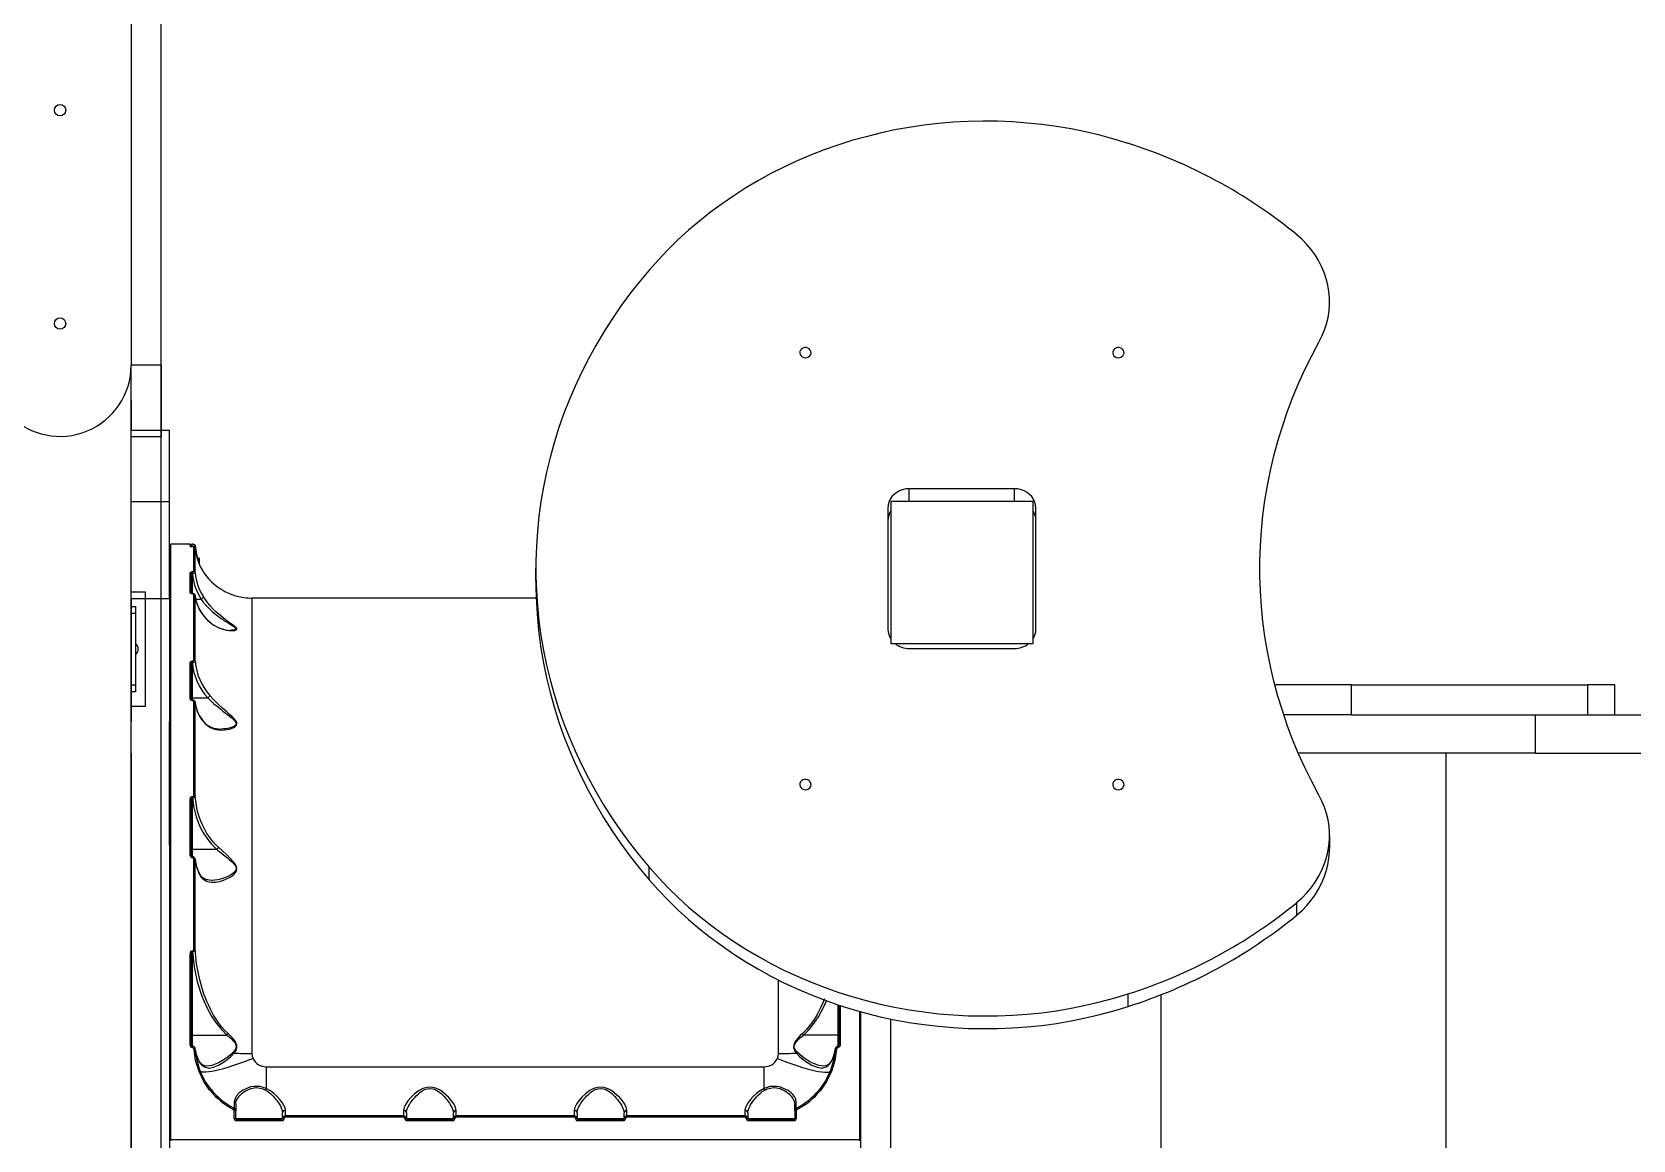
# Model space of a CAD drawing. Header units: millimetres. Extents: x -5107 to 5368, y -4871 to 3692.
# Drawn here: x 48 to 1174, y -32 to 747 of the extents above; entities that cross this region are included whole.
import ezdxf

# ---------------------------------------------------------------- set-up
doc = ezdxf.new("R2010")
doc.units = ezdxf.units.MM
doc.layers.add('DIKOM_ОБЪЕКТ', color=7, linetype='Continuous')

msp = doc.modelspace()

# ---------------------------------------------------------------- linework, layer by layer
at = {"layer": 'DIKOM_ОБЪЕКТ'}
for p, q in [((117.8, 871), (117.8, 512.4)), ((138.8, 512.4), (138.8, 871)), ((138.8, 512.4), (117.8, 512.4)), ((117.8, -808.3), (117.8, 512.4)), ((138.8, -808.3), (138.8, 512.4)), ((138.8, 512.4), (138.8, 462.4)), ((117.8, 487.7), (117.8, 502.7)), ((117.6, 487.7), (117.6, 466.7)), ((117.6, 487.7), (117.8, 487.7)), ((117.8, 487.7), (117.8, 466.7)), ((117.6, 466.7), (117.8, 466.7)), ((117.8, 466.7), (144.8, 466.7)), ((117.8, 456.7), (117.8, 466.7)), ((117.8, 462.4), (138.8, 462.4)), ((144.8, 416.7), (144.8, 466.7)), ((117.8, 376.7), (117.8, 456.7)), ((117.8, 416.7), (144.8, 416.7)), ((144.8, 348.5), (144.8, 416.7)), ((651.8, 416.7), (651.8, 316.7)), ((751.8, 416.7), (651.8, 416.7)), ((738.8, 425.6), (664.8, 425.6)), ((664.8, 416.7), (664.8, 425.6)), ((738.8, 416.7), (738.8, 425.6)), ((751.8, 316.7), (751.8, 416.7)), ((117.8, 314.7), (117.8, 414.7)), ((649.8, 412), (649.8, 326.9)), ((753.8, 326.9), (753.8, 412)), ((159.3, 386.7), (145.8, 386.7)), ((145.8, -32.3), (145.8, 386.7)), ((159.3, 385.1), (159.3, 386.7)), ((160.3, 384.8), (160.3, 385.5)), ((160.8, 386.5), (160.8, 386.5)), ((160.8, 385.2), (160.8, 386.5)), ((160.8, 385.2), (160.8, 386.5)), ((160.8, 385.2), (160.8, 385.2)), ((160.8, 385.2), (160.8, 385)), ((160.9, 384.9), (160.8, 385.2)), ((160.9, 385), (160.8, 385)), ((160.8, 384.9), (160.8, 385)), ((160.9, 384.9), (160.8, 384.9)), ((160.9, 384.9), (160.9, 385)), ((161, 384.9), (160.9, 384.9)), ((161.8, 367.4), (161.8, 384.8)), ((162.8, 385.6), (162.8, 385.5)), ((162.8, 366.5), (162.8, 383.9)), ((117.8, 348.5), (117.8, 376.7)), ((164.5, 376.7), (165.8, 376.7)), ((165.8, 372.4), (165.8, 376.7)), ((159.3, 352.4), (159.3, 366.6)), ((160.3, 351.9), (160.3, 365.7)), ((160.8, 367.1), (160.8, 367.1)), ((160.8, 365.8), (160.8, 367.1)), ((160.8, 367.1), (160.8, 365.8)), ((160.8, 365.8), (160.8, 365.8)), ((160.8, 365.8), (160.8, 351.9)), ((402.3, 360.6), (402.3, 369.4)), ((127.8, 352.8), (117.8, 352.8)), ((127.8, 272.8), (127.8, 352.8)), ((160.9, 351.9), (160.8, 351.9)), ((160.8, 351.8), (160.8, 351.9)), ((160.9, 351.8), (160.8, 351.8)), ((160.9, 351.9), (160.9, 351.8)), ((161.8, 305), (161.8, 351.4)), ((163.5, 346.8), (162.8, 350.9)), ((162.8, 350.8), (162.8, 350.6)), ((162.8, 304.3), (162.8, 350.6)), ((117.8, 348.5), (144.8, 348.5)), ((117.8, 348.5), (117.8, 261.9)), ((117.8, 342.8), (120.8, 342.8)), ((120.8, 337.8), (117.8, 337.8)), ((120.8, 342.8), (120.8, 337.8)), ((120.8, 337.8), (120.8, 287.8)), ((144.8, 348.5), (144.8, 261.9)), ((163.3, 347.9), (166.9, 347.9)), ((166.9, 347.9), (166.9, 347.9)), ((403, 348.7), (202.7, 348.7)), ((202.7, 348.7), (202.7, 28.6)), ((173, 331.9), (173.2, 331.7)), ((651.8, 316.7), (751.8, 316.7)), ((117.8, 314.7), (117.8, 287.7)), ((117.8, 314.7), (117.8, 314.7)), ((160.8, 304.4), (160.9, 304.4)), ((160.8, 304.4), (160.8, 303.3)), ((160.9, 304.4), (160.9, 303.3)), ((664.8, 313.3), (738.8, 313.3)), ((159.3, 277.8), (159.3, 303.5)), ((160.3, 277.1), (160.3, 302.7)), ((160.8, 303.3), (160.8, 278.5)), ((160.9, 303.3), (160.8, 303.3)), ((117.8, 287.8), (120.8, 287.8)), ((120.8, 282.8), (117.8, 282.8)), ((120.8, 287.8), (120.8, 282.8)), ((975.7, 287.7), (921.8, 287.7)), ((975.7, 266.7), (975.7, 287.7)), ((975.7, 287.7), (1141.8, 287.7)), ((1141.8, 266.7), (1141.8, 287.7)), ((1160.7, 287.7), (1141.8, 287.7)), ((1160.7, 266.7), (1160.7, 287.7)), ((117.8, 272.8), (127.8, 272.8)), ((160.8, 278.5), (171.7, 278.5)), ((160.8, 278.5), (160.8, 277)), ((160.8, 277), (160.8, 277)), ((160.8, 277), (160.8, 276.7)), ((160.8, 276.7), (160.8, 277)), ((160.8, 276.7), (160.8, 276.7)), ((161.8, 210.1), (161.8, 276.1)), ((162.7, 275.7), (162.8, 275.4)), ((162.8, 209.5), (162.8, 275.4)), ((171.7, 278.5), (171.7, 278.5)), ((117.8, 239.7), (117.8, 266.7)), ((117.8, 175.3), (117.8, 261.9)), ((144.8, 175.3), (144.8, 261.9)), ((975.7, 266.7), (928, 266.7)), ((975.7, 266.7), (1141.8, 266.7)), ((1105.1, 239.7), (1105.1, 266.7)), ((1141.8, 266.7), (2745.2, 266.7)), ((117.8, 239.7), (117.8, -306.3)), ((1105.1, 239.7), (938.3, 239.7)), ((1042.1, 239.7), (1042.1, -306.3)), ((1105.1, 239.7), (2745.2, 239.7)), ((159.3, 167.7), (159.3, 207.6)), ((160.3, 167.3), (160.3, 207)), ((160.8, 209.1), (160.9, 209.1)), ((160.8, 209.1), (160.8, 208.2)), ((160.8, 208.2), (160.8, 172.1)), ((160.9, 208.2), (160.8, 208.2)), ((160.9, 209.1), (160.9, 208.2)), ((960.2, 181.7), (960.2, 172.9)), ((117.8, 175.3), (117.8, -241.9)), ((144.8, 175.3), (144.8, -241.9)), ((160.8, 172.1), (177.9, 172.1)), ((160.8, 172.1), (160.8, 166.8)), ((177.9, 172.1), (177.9, 172.1)), ((160.8, 166.8), (160.8, 166.8)), ((160.8, 166.3), (160.8, 166.8)), ((160.8, 166.3), (160.8, 166.8)), ((160.8, 166.3), (160.8, 166.3)), ((161.8, 102.2), (161.8, 165.3)), ((162.8, 165.3), (162.8, 164.9)), ((162.8, 101.9), (162.8, 164.9)), ((481.9, 150.7), (481.9, 159.6)), ((937.3, 125.9), (937.3, 134.8)), ((159.3, 34.7), (159.3, 98.3)), ((160.3, 34.5), (160.3, 98)), ((160.8, 100.7), (160.9, 100.7)), ((160.8, 100.7), (160.8, 100.1)), ((160.8, 100.1), (160.8, 41.5)), ((160.9, 100.1), (160.8, 100.1)), ((160.9, 100.7), (160.9, 100.1)), ((572.8, 28.6), (572.8, 80.2)), ((818.6, 61.6), (818.6, 70.4)), ((841.6, 69.7), (841.6, -306.3)), ((614.8, 41.5), (614.8, 62.7)), ((615.3, 62.6), (615.3, 34.5)), ((616.3, 62.3), (616.3, 34.7)), ((629.8, 58.2), (629.8, -32.3)), ((630.8, -368), (630.8, 57.9)), ((651.8, -368), (651.8, 52.8)), ((160.8, 41.5), (185, 41.5)), ((160.8, 41.5), (160.8, 33.6)), ((614.8, 41.5), (590.5, 41.5)), ((614.8, 33.6), (614.8, 41.5)), ((160.9, 33.6), (160.8, 33.6)), ((160.8, 32.7), (160.8, 33.6)), ((160.8, 32.7), (160.9, 32.7)), ((160.9, 33.6), (160.9, 32.7)), ((163.3, 29.3), (162.9, 31.8)), ((162.9, 31.3), (162.9, 31.8)), ((164.7, 24.8), (163.5, 28.4)), ((164.8, 24.5), (164.7, 24.8)), ((610.9, 24.8), (610.8, 24.5)), ((612, 28.4), (610.9, 24.8)), ((612.6, 31.8), (612.2, 29.3)), ((612.7, 31.8), (612.6, 31.3)), ((614.8, 33.6), (614.7, 33.6)), ((614.7, 32.7), (614.7, 33.6)), ((614.7, 32.7), (614.8, 32.7)), ((614.8, 33.6), (614.8, 32.7)), ((212.8, 19.2), (562.8, 19.2)), ((212.8, 19.2), (212.8, 3.8)), ((562.8, 3.8), (562.8, 19.2)), ((190.2, -9.8), (190.2, -9.9)), ((191.3, -7.2), (191.3, -11.7)), ((584.3, -11.7), (584.3, -7.2)), ((585.4, -9.9), (585.4, -9.8)), ((190.3, -17.3), (190.3, -11.6)), ((191.3, -17.3), (191.3, -11.7)), ((191.3, -17.3), (224.3, -17.3)), ((191.8, -18.8), (191.8, -17.8)), ((223.8, -17.8), (191.8, -17.8)), ((223.8, -18.8), (191.8, -18.8)), ((223.8, -18.8), (223.8, -17.8)), ((224.3, -17.3), (224.3, -13.2)), ((226.3, -15.3), (226.3, -11.4)), ((226.3, -16.3), (226.3, -15.3)), ((309.3, -15.3), (226.3, -15.3)), ((309.3, -16.3), (226.3, -16.3)), ((309.3, -11.4), (309.3, -15.3)), ((309.3, -15.3), (309.3, -16.3)), ((311.3, -13.2), (311.3, -17.3)), ((311.3, -17.3), (344.3, -17.3)), ((311.8, -18.8), (311.8, -17.8)), ((343.8, -17.8), (311.8, -17.8)), ((343.8, -18.8), (311.8, -18.8)), ((343.8, -18.8), (343.8, -17.8)), ((344.3, -17.3), (344.3, -13.2)), ((346.3, -15.3), (346.3, -11.4)), ((346.3, -16.3), (346.3, -15.3)), ((429.3, -15.3), (346.3, -15.3)), ((429.3, -16.3), (346.3, -16.3)), ((429.3, -11.4), (429.3, -15.3)), ((429.3, -15.3), (429.3, -16.3)), ((431.3, -13.2), (431.3, -17.3)), ((431.3, -17.3), (464.3, -17.3)), ((431.8, -18.8), (431.8, -17.8)), ((463.8, -17.8), (431.8, -17.8)), ((463.8, -18.8), (431.8, -18.8)), ((463.8, -18.8), (463.8, -17.8)), ((464.3, -17.3), (464.3, -13.2)), ((466.3, -15.3), (466.3, -11.4)), ((466.3, -16.3), (466.3, -15.3)), ((549.3, -15.3), (466.3, -15.3)), ((549.3, -16.3), (466.3, -16.3)), ((549.3, -11.4), (549.3, -15.3)), ((549.3, -15.3), (549.3, -16.3)), ((551.3, -13.2), (551.3, -17.3)), ((551.3, -17.3), (584.3, -17.3)), ((551.8, -18.8), (551.8, -17.8)), ((583.8, -17.8), (551.8, -17.8)), ((583.8, -18.8), (551.8, -18.8)), ((583.8, -18.8), (583.8, -17.8)), ((584.3, -11.7), (584.3, -17.3)), ((585.3, -11.6), (585.3, -17.3)), ((629.8, -32.3), (145.8, -32.3)), ((145.8, -32.8), (145.8, -32.3)), ((629.8, -32.8), (629.8, -32.3))]:
    msp.add_line(p, q, dxfattribs=at)
at = {"layer": 'DIKOM_ОБЪЕКТ', "flags": 128}
for points in [[(818.6, 668.4), (808.7, 671.4), (798.7, 674.1), (788.6, 676.5), (778.5, 678.5), (768.3, 680.2), (758, 681.7), (747.6, 682.7), (737.3, 683.5), (726.9, 683.9), (716.5, 684), (706.1, 683.8), (695.7, 683.2), (685.3, 682.3), (675, 681.1), (664.7, 679.6), (654.5, 677.8), (644.4, 675.6), (634.4, 673.1), (624.4, 670.3), (614.6, 667.2), (604.9, 663.8), (595.3, 660), (585.9, 656), (576.7, 651.7), (567.6, 647.1), (558.7, 642.2), (550, 637.1), (541.5, 631.6), (533.2, 625.9), (525.1, 620), (517.3, 613.8), (509.7, 607.3), (502.3, 600.7), (495.2, 593.8), (488.4, 586.6), (481.9, 579.3)], [(952.8, 528.7), (954.9, 532.9), (956.7, 537.2), (958.1, 541.6), (959.2, 546), (959.9, 550.6), (960.2, 555.1), (960.2, 559.7), (959.8, 564.2), (959, 568.8), (957.9, 573.2), (956.5, 577.6), (954.7, 581.9), (952.6, 586), (950.1, 590), (947.3, 593.8), (944.3, 597.4), (940.9, 600.9), (937.3, 604.1)], [(481.9, 579.3), (474.9, 570.9), (468.2, 562.3), (461.8, 553.6), (455.7, 544.6), (449.9, 535.5), (444.4, 526.3), (439.2, 516.8), (434.4, 507.3), (429.9, 497.6), (425.7, 487.8), (421.8, 477.9), (418.3, 467.9), (415.1, 457.8), (412.3, 447.6), (409.8, 437.3), (407.7, 427), (405.9, 416.6), (404.5, 406.2), (403.4, 395.7), (402.7, 385.2), (402.3, 374.7), (402.3, 364.2), (402.7, 353.7), (403.4, 343.2), (404.5, 332.7), (405.9, 322.3), (407.7, 311.9), (409.8, 301.6), (412.3, 291.3), (415.1, 281.1), (418.3, 271), (421.8, 261), (425.7, 251.1), (429.9, 241.3), (434.4, 231.6), (439.2, 222), (444.4, 212.6), (449.9, 203.4), (455.7, 194.3), (461.8, 185.3), (468.2, 176.6), (474.9, 168), (481.9, 159.6)], [(591.8, 517.6), (593, 517.8), (594, 518.3), (594.9, 519), (595.5, 519.9), (595.8, 521), (595.7, 522.1), (595.2, 523.1), (594.5, 523.9), (593.5, 524.5), (592.4, 524.8), (591.2, 524.8), (590, 524.5), (589.1, 523.9), (588.3, 523.1), (587.9, 522.1), (587.8, 521), (588.1, 519.9), (588.7, 519), (589.5, 518.3), (590.6, 517.8), (591.8, 517.6)], [(811.8, 517.6), (813, 517.8), (814, 518.3), (814.9, 519), (815.5, 519.9), (815.8, 521), (815.7, 522.1), (815.2, 523.1), (814.5, 523.9), (813.5, 524.5), (812.4, 524.8), (811.2, 524.8), (810, 524.5), (809.1, 523.9), (808.3, 523.1), (807.9, 522.1), (807.8, 521), (808.1, 519.9), (808.7, 519), (809.5, 518.3), (810.6, 517.8), (811.8, 517.6)], [(952.8, 210.1), (947.7, 219.7), (942.9, 229.5), (938.5, 239.3), (934.3, 249.3), (930.5, 259.4), (927.1, 269.6), (923.9, 279.8), (921.1, 290.2), (918.7, 300.6), (916.6, 311.1), (914.8, 321.6), (913.4, 332.2), (912.4, 342.8), (911.7, 353.5), (911.3, 364.1), (911.3, 374.8), (911.7, 385.4), (912.4, 396.1), (913.4, 406.7), (914.8, 417.2), (916.6, 427.8), (918.7, 438.3), (921.1, 448.7), (923.9, 459), (927.1, 469.3), (930.5, 479.5), (934.3, 489.6), (938.5, 499.5), (942.9, 509.4), (947.7, 519.1), (952.8, 528.7)], [(664.8, 425.6), (662.4, 425.4), (660.1, 424.9), (658, 424.1), (656, 423), (654.2, 421.6), (652.6, 420), (651.4, 418.2), (650.5, 416.2), (650, 414.1), (649.8, 412)], [(753.8, 412), (753.6, 414.1), (753.1, 416.2), (752.1, 418.2), (750.9, 420), (749.4, 421.6), (747.6, 423), (745.6, 424.1), (743.4, 424.9), (741.1, 425.4), (738.8, 425.6)], [(160.3, 385.6), (160.3, 385.5), (160.4, 385.3), (160.5, 385.3), (160.6, 385.2), (160.7, 385.2), (160.8, 385.2)], [(160.8, 386.5), (160.6, 386.5), (160.5, 386.4), (160.5, 386.3)], [(162.8, 385.5), (162.8, 385.6), (162.8, 385.7), (162.7, 385.9), (162.5, 386.1), (162.3, 386.2), (161.7, 386.4), (161.3, 386.5), (160.8, 386.5)], [(165.5, 373.1), (165.6, 373.2), (165.6, 373.3), (165.6, 373.5)], [(159.3, 366.6), (159.4, 366.8), (159.7, 367), (160.2, 367.1), (160.8, 367.1)], [(160.3, 365.7), (160.3, 365.7), (160.3, 365.8), (160.4, 365.8), (160.5, 365.8), (160.6, 365.8), (160.8, 365.8)], [(161.8, 367.4), (161.8, 367.3), (161.6, 367.2), (161.2, 367.1), (160.8, 367.1)], [(162.8, 366.5), (162.7, 366.3), (162.3, 366.1), (161.6, 365.9), (160.8, 365.8)], [(402.3, 360.6), (402.3, 355.3), (402.7, 344.8), (403.4, 334.3), (404.5, 323.8), (405.9, 313.4), (407.7, 303), (409.8, 292.7), (412.3, 282.4), (415.1, 272.2), (418.3, 262.1), (421.8, 252.1), (425.7, 242.2), (429.9, 232.4), (434.4, 222.7), (439.2, 213.1), (444.4, 203.7), (449.9, 194.5), (455.7, 185.4), (461.8, 176.4), (468.2, 167.7), (474.9, 159.1), (481.9, 150.7)], [(160.8, 351.8), (160.5, 351.8), (160.2, 351.9), (159.9, 351.9), (159.7, 352), (159.4, 352.2), (159.3, 352.4)], [(160.8, 351.9), (160.6, 351.9), (160.5, 351.9), (160.3, 351.9), (160.2, 352), (160.2, 352), (160.2, 352)], [(160.9, 351.8), (161.1, 351.8), (161.2, 351.8), (161.4, 351.7), (161.6, 351.7), (161.8, 351.6), (161.8, 351.4)], [(173.2, 331.7), (176, 329.6), (178.9, 328), (180.9, 327.2), (182.9, 326.6), (184.9, 326.1), (186.5, 325.9), (187.9, 325.8), (189.4, 325.9), (190.6, 326), (191.2, 326.2), (191.6, 326.3), (192.1, 326.9), (192.1, 327.3), (191.8, 327.7), (191.5, 328.1), (190.9, 328.6), (189.4, 329.7), (187.4, 331.1), (185.4, 332.5), (182.4, 334.8), (179.4, 337.3), (177.4, 339.1), (175.4, 341), (173.6, 343), (170.9, 346.4), (168.6, 349.6)], [(166.9, 347.9), (168.5, 345.9), (170.2, 343.8), (172.1, 341.8), (173.5, 340.5), (175, 339.1), (176.5, 337.8), (178.1, 336.6), (179.5, 335.5), (180.3, 334.9), (180.7, 334.6), (180.9, 334.4), (181, 334.4), (181.1, 334.3), (181.1, 334.3), (181.1, 334.3), (181.2, 334.3), (181.2, 334.3), (181.2, 334.3), (181.2, 334.3), (181.2, 334.3), (181.2, 334.3), (181.2, 334.3), (181.2, 334.3), (181.2, 334.3), (181.2, 334.3), (181.9, 333.8), (183.3, 332.8), (184.3, 332.2), (185.9, 331.2), (187.4, 330.3), (188.9, 329.4), (190.2, 328.6), (190.8, 328.1), (191.2, 327.7), (191.5, 327.3), (191.6, 327), (191.4, 326.7), (191.2, 326.6), (191, 326.5), (190.5, 326.3), (189.8, 326.2), (188.7, 326.1), (187.9, 326.1)], [(159.3, 303.5), (159.4, 303.8), (159.7, 304.1), (159.9, 304.2), (160.2, 304.3), (160.5, 304.4), (160.8, 304.4)], [(161.8, 305), (161.8, 304.8), (161.6, 304.6), (161.4, 304.5), (161.2, 304.5), (161.1, 304.4), (160.9, 304.4)], [(162.8, 304.3), (162.7, 303.9), (162.3, 303.6), (161.6, 303.4), (160.9, 303.3)], [(160.8, 276.7), (160.2, 276.8), (159.7, 277), (159.4, 277.4), (159.3, 277.8)], [(160.8, 278.5), (160.7, 278.5), (160.6, 278.5), (160.5, 278.5), (160.4, 278.4), (160.4, 278.4), (160.3, 278.4), (160.3, 278.3), (160.3, 278.3)], [(160.8, 277), (160.6, 277), (160.5, 277), (160.4, 277.1), (160.3, 277.1), (160.3, 277.1), (160.3, 277.1)], [(160.8, 276.7), (161.2, 276.7), (161.6, 276.5), (161.8, 276.3), (161.8, 276.1)], [(161.8, 276.1), (162, 276), (162.2, 276), (162.4, 275.9), (162.5, 275.9), (162.6, 275.8), (162.7, 275.6), (162.8, 275.5), (162.8, 275.4)], [(168.6, 261.7), (170.1, 260.2), (171.7, 258.8), (173.6, 257.7), (176.4, 256.6), (179.3, 256), (181.3, 255.9), (183.4, 256), (185.3, 256.2), (186.9, 256.6), (188.3, 257), (189.8, 257.6), (190.9, 258.3), (191.4, 258.8), (191.8, 259.3), (192.1, 260.6), (192, 261.3), (191.7, 262), (191.2, 262.6), (190.6, 263.4), (189, 265.1), (187, 266.9), (185, 268.7), (181.9, 271.4), (178.9, 274.2), (176, 277.2), (173.2, 280.2)], [(171.7, 278.5), (173.1, 277.1), (174.6, 275.7), (176, 274.4), (177.6, 273.1), (179.1, 271.9), (180.8, 270.5), (182.3, 269.3), (183.9, 268.1), (185.5, 266.9), (187, 265.7), (188.5, 264.5), (189.9, 263.2), (190.6, 262.6), (191, 261.9), (191.4, 261.2), (191.6, 260.6), (191.5, 260), (191.4, 259.7), (191.2, 259.4), (190.7, 259), (190.1, 258.5), (188.8, 257.9), (187.3, 257.4), (185.8, 257.1), (184.2, 256.8), (182.7, 256.7), (181.1, 256.6), (181.1, 256.6)], [(168.5, 262.2), (168.6, 262.1), (168.6, 261.7)], [(591.8, 214), (593, 214.2), (594, 214.6), (594.9, 215.4), (595.5, 216.3), (595.8, 217.3), (595.7, 218.4), (595.2, 219.4), (594.5, 220.3), (593.5, 220.9), (592.4, 221.2), (591.2, 221.2), (590, 220.9), (589.1, 220.3), (588.3, 219.4), (587.9, 218.4), (587.8, 217.3), (588.1, 216.3), (588.7, 215.4), (589.5, 214.6), (590.6, 214.2), (591.8, 214)], [(811.8, 214), (813, 214.2), (814, 214.6), (814.9, 215.4), (815.5, 216.3), (815.8, 217.3), (815.7, 218.4), (815.2, 219.4), (814.5, 220.3), (813.5, 220.9), (812.4, 221.2), (811.2, 221.2), (810, 220.9), (809.1, 220.3), (808.3, 219.4), (807.9, 218.4), (807.8, 217.3), (808.1, 216.3), (808.7, 215.4), (809.5, 214.6), (810.6, 214.2), (811.8, 214)], [(159.3, 207.6), (159.5, 207.6), (159.7, 207.6), (159.8, 207.5), (160, 207.4), (160.1, 207.3), (160.2, 207.2), (160.3, 207.1), (160.3, 207)], [(160.3, 207), (160.4, 207.7), (160.5, 208), (160.6, 208.2), (160.7, 208.2), (160.8, 208.2)], [(160.9, 208.2), (161.8, 201.5), (163.4, 195), (165.9, 188.6), (168.3, 184.1), (171, 179.8), (174.3, 175.7), (177.9, 172.1)], [(161.8, 210.1), (162, 210.1), (162.2, 210), (162.4, 210), (162.5, 209.9), (162.6, 209.8), (162.7, 209.8), (162.8, 209.7), (162.8, 209.5)], [(179.1, 173.6), (176.9, 175.8), (174.6, 178.4), (172.5, 181.3), (171.1, 183.3), (169.8, 185.6), (168.6, 187.8), (167.5, 190.1), (165.7, 194.9), (164.3, 199.7), (163.4, 204.6), (162.8, 209.5)], [(937.3, 134.8), (940.9, 138), (944.3, 141.4), (947.3, 145.1), (950.1, 148.9), (952.6, 152.9), (954.7, 157), (956.5, 161.3), (957.9, 165.7), (959, 170.1), (959.8, 174.6), (960.2, 179.2), (960.2, 183.8), (959.9, 188.3), (959.2, 192.8), (958.1, 197.3), (956.7, 201.7), (954.9, 206), (952.8, 210.1)], [(160.8, 172.1), (160.7, 172.1), (160.6, 172), (160.5, 172), (160.4, 172), (160.4, 172), (160.3, 172), (160.3, 171.9), (160.3, 171.9)], [(165.6, 154.9), (166.4, 153.5), (167.2, 152.3), (168.2, 151.3), (169.3, 150.5), (170.8, 149.7), (172.4, 149.2), (174.3, 148.9), (177.1, 149), (179.9, 149.5), (181.9, 150.1), (183.9, 150.8), (185.8, 151.7), (187.3, 152.5), (188.7, 153.4), (190.1, 154.6), (191.1, 155.7), (191.6, 156.5), (191.9, 157.2), (192.1, 158.9), (191.9, 159.8), (191.5, 160.7), (191.1, 161.5), (190.5, 162.3), (188.9, 164.3), (187, 166.2), (185, 168.1), (182.1, 170.9), (179.1, 173.6)], [(177.9, 172.1), (178.6, 171.5), (179.3, 171), (180.1, 170.3), (181, 169.7), (182.5, 168.5), (184, 167.2), (185.5, 166), (187, 164.7), (188.4, 163.4), (189.8, 162.1), (190.4, 161.3), (190.9, 160.6), (191.4, 159.7), (191.6, 158.9), (191.6, 158.1), (191.5, 157.6), (191.3, 157.2), (191, 156.6), (190.4, 155.9), (189.1, 154.8), (187.7, 153.9), (186.2, 153.1), (184.7, 152.5), (182.7, 151.7), (180.6, 151.1), (178.7, 150.6), (176.6, 150.3), (174.7, 150.2), (174.3, 150.2)], [(937.3, 125.9), (940.9, 129.1), (944.3, 132.6), (947.3, 136.2), (950.1, 140), (952.6, 144), (954.7, 148.1), (956.5, 152.4), (957.9, 156.8), (959, 161.2), (959.8, 165.8), (960.2, 170.3), (960.2, 172.9)], [(160.2, 167.4), (160.3, 167.3), (160.3, 167.3)], [(161.8, 165.3), (162, 165.3), (162.2, 165.3), (162.4, 165.3), (162.5, 165.2), (162.6, 165.1), (162.7, 165.1), (162.8, 165), (162.8, 164.9)], [(165.6, 155.4), (163.7, 160.4), (162.8, 165.3)], [(481.9, 159.6), (488.4, 152.2), (495.2, 145.1), (502.3, 138.2), (509.7, 131.5), (517.3, 125.1), (525.1, 118.9), (533.2, 112.9), (541.5, 107.2), (550, 101.8), (558.7, 96.6), (567.6, 91.8), (576.7, 87.2), (585.9, 82.8), (595.3, 78.8), (604.9, 75.1), (614.6, 71.7), (624.4, 68.6), (634.4, 65.8), (644.4, 63.3), (654.5, 61.1), (664.7, 59.3), (675, 57.7), (685.3, 56.5), (695.7, 55.7), (706.1, 55.1), (716.5, 54.9), (726.9, 55), (737.3, 55.4), (747.6, 56.1), (758, 57.2), (768.3, 58.6), (778.5, 60.4), (788.6, 62.4), (798.7, 64.8), (808.7, 67.4), (818.6, 70.4)], [(165.6, 154.9), (165.6, 155.2), (165.6, 155.4), (165.5, 155.4)], [(174.3, 150.2), (172.8, 150.3), (171.7, 150.5), (170.9, 150.7), (170.3, 150.9), (169.3, 151.3), (168.1, 152.1), (166.8, 153.5), (165.6, 155.5)], [(481.9, 150.7), (488.4, 143.4), (495.2, 136.2), (502.3, 129.3), (509.7, 122.7), (517.3, 116.2), (525.1, 110), (533.2, 104.1), (541.5, 98.4), (550, 92.9), (558.7, 87.8), (567.6, 82.9), (576.7, 78.3), (585.9, 74), (595.3, 69.9), (604.9, 66.2), (614.6, 62.8), (624.4, 59.7), (634.4, 56.9), (644.4, 54.4), (654.5, 52.2), (664.7, 50.4), (675, 48.9), (685.3, 47.7), (695.7, 46.8), (706.1, 46.2), (716.5, 46), (726.9, 46.1), (737.3, 46.5), (747.6, 47.3), (758, 48.3), (768.3, 49.7), (778.5, 51.5), (788.6, 53.5), (798.7, 55.9), (808.7, 58.6), (818.6, 61.6)], [(160.9, 100.7), (161, 100.7), (161.1, 100.7), (161.4, 100.9), (161.5, 101), (161.6, 101.2), (161.8, 101.7), (161.8, 102.2)], [(161.8, 102.2), (162, 102.2), (162.2, 102.1), (162.4, 102.1), (162.5, 102.1), (162.6, 102), (162.7, 102), (162.8, 101.9), (162.8, 101.9)], [(185.9, 42.5), (183.7, 44.7), (181.4, 47.3), (179.4, 49.9), (177.6, 52.6), (175.8, 55.5), (174.5, 57.8), (173.3, 60.2), (172.1, 62.8), (171, 65.1), (170, 67.6), (169, 70.3), (167.4, 75.2), (166, 80.4), (164.8, 85.9), (163.8, 91.5), (163.2, 96.6), (162.8, 101.9)], [(159.3, 98.3), (159.4, 99.1), (159.6, 99.8), (160.1, 100.4), (160.4, 100.6), (160.6, 100.7), (160.8, 100.7)], [(159.3, 98.3), (159.5, 98.3), (159.7, 98.3), (159.8, 98.3), (160, 98.2), (160.1, 98.2), (160.2, 98.1), (160.3, 98.1), (160.3, 98)], [(160.3, 98), (160.4, 99.1), (160.5, 99.6), (160.6, 99.9), (160.7, 100), (160.7, 100), (160.8, 100.1)], [(160.9, 100.1), (162.1, 89.4), (164.3, 79), (167.6, 68.8), (170.8, 61.3), (174.6, 54.2), (177.7, 49.6), (181.2, 45.3), (185, 41.5)], [(605.3, 67), (604.1, 64.1), (602.7, 61.1), (601.2, 58.2), (599.8, 55.5), (597.5, 51.8), (595.2, 48.7), (592.5, 45.3), (589.7, 42.5)], [(590.5, 41.5), (594.4, 45.3), (597.8, 49.6), (600.9, 54.2), (604.8, 61.3), (606.7, 65.6)], [(160.8, 33.6), (160.8, 33.6), (160.7, 33.6), (160.7, 33.6), (160.7, 33.6), (160.6, 33.7), (160.5, 33.8), (160.3, 34.2), (160.2, 34.6)], [(160.8, 41.5), (160.6, 41.5), (160.4, 41.5), (160.3, 41.4), (160.3, 41.4)], [(185, 41.5), (185.5, 42), (185.9, 42.5)], [(185, 41.5), (186.7, 40.2), (188, 39.1), (189.3, 37.7), (190.6, 36.2), (191.1, 35.3), (191.4, 34.5), (191.6, 33.5), (191.5, 32.6), (191.3, 31.7), (190.8, 30.8), (189.6, 29.4)], [(190.3, 28.9), (190.9, 29.7), (191.4, 30.5), (191.8, 31.5), (192.1, 32.4), (192.1, 33.4), (192, 34.4), (191.7, 35.4), (191.3, 36.4), (189.8, 38.5), (187.9, 40.6), (185.9, 42.5)], [(589.7, 42.5), (588.1, 41.1), (586.8, 39.6), (585.4, 37.9), (584.3, 36.4), (583.9, 35.4), (583.6, 34.4), (583.4, 33.4), (583.5, 32.4), (583.8, 31.5), (584.2, 30.5), (585.3, 28.9)], [(585.9, 29.4), (585.3, 30.1), (584.8, 30.8), (584.3, 31.7), (584, 32.6), (584, 33.5), (584.1, 34.5), (584.5, 35.3), (585, 36.2), (586.6, 38.1), (588.4, 39.8), (590.5, 41.5)], [(589.7, 42.5), (590.1, 42), (590.5, 41.5)], [(615.3, 41.4), (615.2, 41.4), (615.1, 41.5), (615, 41.5), (614.8, 41.5)], [(616.3, 34.7), (616.2, 34), (615.9, 33.4), (615.7, 33.1), (615.4, 32.9), (615.1, 32.8), (614.8, 32.7)], [(615.3, 34.6), (615.2, 34.1), (615.1, 33.8), (615, 33.7), (614.9, 33.6), (614.9, 33.6), (614.8, 33.6), (614.8, 33.6)], [(162, 31.4), (161.9, 31.9), (161.7, 32.3), (161.3, 32.6), (161.1, 32.7), (160.9, 32.7)], [(165.5, 15.8), (163.1, 23.5), (162, 31.4)], [(162.9, 31.3), (163.6, 27.9), (164.8, 24.5)], [(166.4, 16.1), (164.1, 23.6), (162.9, 31.3)], [(171.1, 19.7), (169.5, 19.8), (167.9, 20.6), (166.2, 22.1), (165.4, 23.4), (164.6, 25)], [(164.8, 24.5), (165.7, 22.6), (166.7, 21.1), (168, 19.9), (169.3, 19.1), (172.3, 18.3), (175.6, 18.8), (179.1, 20.2), (182.8, 22.4), (185.4, 24.2), (187.9, 26.4), (190.3, 28.9)], [(203.5, 24.9), (199.8, 23.5), (196.1, 22.2), (192.6, 20.9), (189.1, 19.8), (185.7, 18.7), (182.6, 17.8), (179.6, 17.1), (176.9, 16.4), (174.5, 15.9), (172.3, 15.6), (170.4, 15.4), (168.9, 15.3), (167.7, 15.4), (166.9, 15.7), (166.4, 16.1)], [(189.6, 29.4), (187.8, 27.7), (185.9, 26.1), (183.9, 24.7), (181.9, 23.5), (179.3, 22), (176.8, 20.9), (174.4, 20.1), (172.6, 19.8), (171, 19.7)], [(202.7, 28.6), (202.9, 26.7), (203.5, 24.9)], [(572.1, 24.9), (572.6, 26.7), (572.8, 28.6)], [(572.1, 24.9), (575.8, 23.5), (579.4, 22.2), (583, 20.9), (586.5, 19.8), (589.8, 18.7), (593, 17.8), (595.9, 17.1), (598.7, 16.4), (601.1, 15.9), (603.3, 15.6), (605.1, 15.4), (606.7, 15.3), (607.9, 15.4), (608.7, 15.7), (609.2, 16.1)], [(585.3, 28.9), (587.7, 26.4), (590.2, 24.2), (592.7, 22.4), (596.4, 20.2), (600, 18.8), (603.3, 18.3), (606.3, 19.1), (607.6, 19.9), (608.8, 21.1), (609.9, 22.6), (610.8, 24.5)], [(604.5, 19.7), (603, 19.8), (601.2, 20.1), (600, 20.5), (598.8, 20.9), (597.5, 21.5), (596.3, 22), (595, 22.7), (593.6, 23.5), (591.7, 24.7), (589.7, 26.1), (587.8, 27.7), (585.9, 29.4)], [(611, 25), (609.7, 22.6), (608.3, 21), (606.6, 20), (604.5, 19.7)], [(612.6, 31.3), (611.5, 23.6), (609.2, 16.1)], [(613.6, 31.4), (612.5, 23.5), (610.1, 15.8)], [(610.8, 24.5), (611.9, 27.9), (612.6, 31.3)], [(173.2, 2.6), (168.8, 8.9), (165.5, 15.8)], [(174, 3.2), (169.7, 9.3), (166.4, 16.1)], [(609.2, 16.1), (605.9, 9.3), (601.6, 3.2)], [(610.1, 15.8), (606.7, 8.9), (602.3, 2.6)], [(212.8, 3.8), (210.7, 4.6), (208.5, 5.2), (206.3, 5.4), (204.1, 5.4), (202, 5), (200, 4.4), (196.5, 2.8), (193.8, 0.8), (191.8, -1.3), (190.6, -3.5), (190.2, -5.6)], [(191.3, -7.2), (191.4, -5.8), (191.9, -4.3), (192.8, -2.8), (193.7, -1.5), (194.6, -0.5), (195.9, 0.6), (197.2, 1.5), (198.2, 2.2), (199.3, 2.8), (200.3, 3.3), (202.2, 3.9), (204.2, 4.4), (206.2, 4.5), (208.3, 4.2), (210.3, 3.6), (212.2, 2.8)], [(212.2, 2.8), (213.6, 2), (214.9, 1), (216, 0.1), (217.2, -1), (218.1, -2), (218.6, -2.6), (218.9, -2.9), (219, -3), (219.1, -3.1), (219.1, -3.2), (219.2, -3.2), (219.2, -3.2), (219.2, -3.2), (219.2, -3.2), (219.2, -3.2), (219.2, -3.2), (219.2, -3.2), (219.2, -3.2), (219.2, -3.2), (219.2, -3.2), (219.2, -3.2), (219.2, -3.2), (219.6, -3.8), (220.4, -4.7), (220.8, -5.4), (221.9, -6.9), (222.7, -8.3), (223.3, -9.6), (224, -11.5), (224.3, -13.2)], [(226.3, -11.4), (226, -9.8), (225.2, -8), (224, -6), (222.4, -3.9), (220.5, -1.8), (218.2, 0.3), (215.7, 2.2), (212.8, 3.8)], [(346.3, -11.4), (345.9, -9.5), (344.8, -7.2), (343.1, -4.8), (341, -2.3), (339.3, -0.7), (337.4, 0.9), (335.4, 2.4), (333.6, 3.4), (331.8, 4.2), (329.8, 4.7), (327.8, 4.9), (325.8, 4.7), (323.8, 4.2), (322, 3.4), (320.2, 2.4), (317.1, 0.1), (314.6, -2.3), (312.4, -4.8), (310.8, -7.2), (309.7, -9.5), (309.3, -11.4)], [(311.3, -13.2), (311.4, -12), (311.9, -10.5), (312.6, -8.9), (313.2, -7.8), (314, -6.4), (314.9, -5.2), (315.9, -3.9), (316.9, -2.6), (318.1, -1.3), (319.5, 0), (320.8, 1.1), (322.3, 2.2), (324, 3.1), (324.9, 3.4), (325.8, 3.7), (327.8, 3.9), (329.8, 3.7), (330.7, 3.4), (331.6, 3.1), (332.7, 2.5), (333.8, 1.8), (334.8, 1.1), (335.8, 0.3), (336.9, -0.8), (337.9, -1.8), (338.8, -2.8), (339.7, -3.9), (340.7, -5.2), (341.6, -6.4), (342.4, -7.8), (343, -8.9), (343.9, -11.2), (344.3, -13.2)], [(466.3, -11.4), (465.9, -9.5), (464.8, -7.2), (463.1, -4.8), (461, -2.3), (459.3, -0.7), (457.4, 0.9), (455.4, 2.4), (453.6, 3.4), (451.8, 4.2), (449.8, 4.7), (447.8, 4.9), (445.8, 4.7), (443.8, 4.2), (442, 3.4), (440.2, 2.4), (437.1, 0.1), (434.6, -2.3), (432.4, -4.8), (430.8, -7.2), (429.7, -9.5), (429.3, -11.4)], [(431.3, -13.2), (431.4, -12), (431.9, -10.5), (432.6, -8.9), (433.2, -7.8), (434, -6.4), (434.9, -5.2), (435.9, -3.9), (436.9, -2.6), (438.1, -1.3), (439.5, 0), (440.8, 1.1), (442.3, 2.2), (444, 3.1), (444.9, 3.4), (445.8, 3.7), (447.8, 3.9), (449.8, 3.7), (450.7, 3.4), (451.6, 3.1), (452.7, 2.5), (453.8, 1.8), (454.8, 1.1), (455.8, 0.3), (456.9, -0.8), (457.9, -1.8), (458.8, -2.8), (459.7, -3.9), (460.7, -5.2), (461.6, -6.4), (462.4, -7.8), (463, -8.9), (463.9, -11.2), (464.3, -13.2)], [(562.8, 3.8), (559.9, 2.2), (557.3, 0.3), (555.1, -1.8), (553.2, -3.9), (551.6, -6), (550.4, -8), (549.6, -9.8), (549.3, -11.4)], [(551.3, -13.2), (551.4, -12.1), (551.7, -10.9), (552.2, -9.6), (552.7, -8.7), (553.3, -7.6), (553.9, -6.6), (554.7, -5.4), (555.5, -4.3), (556.4, -3.2), (557.5, -2), (558.4, -1), (559.9, 0.4), (561.5, 1.7), (563.3, 2.8)], [(585.4, -5.6), (585, -3.6), (584.1, -1.8), (583, -0.4), (581.7, 0.8), (580.5, 1.8), (579.6, 2.5), (579.1, 2.8), (579, 2.8), (578.9, 2.8), (578.9, 2.8), (578.9, 2.8), (578.9, 2.8), (578.9, 2.8), (578.9, 2.8), (578.9, 2.8), (578.9, 2.8), (575.5, 4.4), (573.5, 5), (571.4, 5.4), (569.2, 5.4), (567, 5.2), (564.8, 4.6), (562.8, 3.8)], [(563.3, 2.8), (565.2, 3.6), (567.2, 4.2), (569.3, 4.5), (571.4, 4.4), (572.7, 4.1), (574, 3.8), (575.2, 3.3), (576.3, 2.8), (577.3, 2.2), (578.4, 1.5), (579, 1.1), (579.7, 0.6), (580.3, 0.1), (580.9, -0.5), (581.8, -1.5), (582.3, -2.1), (582.5, -2.4), (582.6, -2.6), (582.7, -2.7), (582.7, -2.7), (582.7, -2.7), (582.8, -2.7), (582.8, -2.7), (582.8, -2.7), (582.8, -2.7), (582.8, -2.7), (582.8, -2.7), (582.8, -2.7), (582.8, -2.7), (582.8, -2.7), (582.8, -2.7), (582.8, -2.7), (582.8, -2.7), (582.8, -2.9), (583.1, -3.3), (583.5, -4), (583.7, -4.6), (583.9, -5), (584.2, -6.2), (584.3, -7.2)], [(190.2, -5.6), (190.2, -7.5), (190.2, -8.8), (190.2, -9.6)], [(585.4, -9.6), (585.4, -8.8), (585.4, -7.5), (585.4, -5.6)]]:
    msp.add_lwpolyline(points, dxfattribs=at)
at = {"layer": 'DIKOM_ОБЪЕКТ'}
for centre in [(67.8, 691.7), (67.8, 541.7)]:
    msp.add_circle(centre, 4, dxfattribs=at)
for centre, radius, start, end in [((710.1, 326.2), 359, 50.7063, 72.4146), ((67.8, 512.4), 50, 225, 0), ((662.5, 403.1), 12.7, 147.3487, 179.7238), ((741.1, 403.1), 12.7, 0.2762, 32.6513), ((145.8, 385.7), 1, 90, 180), ((159.3, 385.7), 1, 0, 90), ((160.5, 389.7), 4.78, 255.5462, 273.6765), ((161, 390.5), 5.31, 267.6377, 289.0853), ((161.1, 382.1), 2.87, 74.8264, 94.1163), ((161.8, 383.8), 0.998, 4.7434, 90.1307), ((204, 388.6), 41.2, 184.163, 201.4948), ((200.7, 387.6), 38.1, 186.657, 235.5308), ((159.3, 365.7), 0.98, 6.8441, 91.5506), ((198.9, 368.7), 38.1, 184.5319, 213.0726), ((161.9, 366.4), 0.985, 8.4559, 91.337), ((199, 369.4), 36.3, 184.6586, 213.086), ((159.3, 351.4), 1.01, 31.0979, 91.1204), ((161.1, 350.1), 1.82, 25.3497, 98.981), ((161.9, 350.4), 0.974, 11.0678, 92.4245), ((190.9, 353.8), 28.3, 187.7363, 231.1576), ((165.6, 351.1), 3.4, 292.4697, 332.036), ((202.3, 389.2), 40.4, 234.9497, 255.3632), ((202.7, 388.7), 40, 254.6017, 270), ((192.1, 354.7), 29.8, 197.1439, 230.2294), ((188.7, 349.8), 23.8, 228.7524, 268.3719), ((662.5, 326.9), 12.7, 180.2762, 212.6513), ((741.1, 326.9), 12.7, 327.3487, 359.7238), ((117.8, 312.8), 5, 0, 53.1301), ((664.7, 329.3), 16, 231.7879, 270.3177), ((738.9, 329.1), 15.8, 269.4862, 308.4009), ((117.8, 312.8), 5, 306.8699, 0), ((161.9, 304.1), 0.952, 17.6165, 95.4163), ((203.1, 307.3), 40.4, 184.298, 222.1272), ((145.8, 292.8), 0.98, 187.9617, 270.5278), ((159.4, 302.5), 0.934, 15.8847, 96.2445), ((160.8, 302.7), 0.556, 95.2954, 187.1712), ((202.4, 306.7), 41.7, 184.7337, 222.4792), ((145.2, 291.8), 0.436, 110.989, 165.0177), ((159.4, 276.8), 0.954, 25.1119, 96.947), ((161, 275.1), 1.94, 21.0168, 94.0912), ((187.7, 278.3), 25.1, 186.5194, 220.1614), ((188.3, 278.2), 25.7, 186.9445, 219.8215), ((168.4, 282.8), 5.43, 306.6028, 330.3112), ((180.6, 272.8), 16.2, 221.3817, 271.5377), ((160.8, 207.6), 1.51, 90.2552, 180.6513), ((160.9, 210.1), 0.95, 269.6006, 1.0271), ((161, 210.2), 1.96, 265.4473, 336.5288), ((172.6, 177.5), 7.67, 314.5521, 328.7965), ((159.5, 166.6), 1.12, 47.5597, 99.1196), ((160.8, 167.8), 1.48, 186.6717, 271.2245), ((160.8, 167.4), 0.576, 177.9023, 269.4376), ((160.8, 164.8), 2.04, 13.3135, 89.8546), ((160.8, 165.3), 1.02, 6.5358, 90.9231), ((192, 167.6), 29.3, 185.3058, 205.656), ((710.1, 412.6), 359, 287.5854, 309.2937), ((710.1, 403.8), 359, 287.5854, 309.2937), ((160.9, 102), 1.95, 269.9206, 352.7043), ((161, 34.4), 1.75, 171.1157, 262.5185), ((159.6, 32.8), 1.89, 67.5628, 98.4112), ((185, 41.5), 0.0109, 263.6692, 308.9284), ((590.5, 41.5), 0.0109, 231.0767, 276.3301), ((616, 32.8), 1.89, 81.5888, 112.4372), ((160.8, 31.5), 2.12, 6.9934, 87.6619), ((162.3, 29.3), 2.18, 73.816, 100.2723), ((186.1, 24.4), 6.11, 46.7383, 54.3276), ((202.6, 265.4), 236.9, 267.013, 270.0324), ((212.5, 29.3), 10.1, 206.5464, 271.4618), ((563, 29.3), 10.1, 268.5382, 333.4536), ((573, 265.4), 236.9, 269.9676, 272.987), ((589.5, 24.4), 6.11, 125.6724, 133.2617), ((613.2, 29.3), 2.18, 79.7277, 106.184), ((614.8, 31.4), 2.18, 93.7485, 171.8515), ((614.9, 31.5), 1.3, 99.9232, 182.2941), ((166.7, 13.5), 2.67, 96.2785, 117.1933), ((608.9, 13.5), 2.67, 62.8067, 83.7215), ((176, -0.3), 4.02, 119.1556, 132.8383), ((212.9, 34.8), 51.1, 219.0679, 243.0642), ((212.8, 34.7), 50, 219.1345, 243.1329), ((219.2, -0.2), 7.54, 148.2108, 157.1739), ((556.4, -0.2), 7.54, 22.8261, 31.7892), ((562.8, 34.7), 50, 296.8671, 320.8655), ((562.7, 34.8), 51.1, 296.9358, 320.9321), ((599.6, -0.3), 4.02, 47.1617, 60.8444), ((199.6, -15.4), 11, 149.4771, 154.5121), ((189.3, -11.6), 1, 2.0834, 63.0258), ((189.5, -7.3), 1.76, 7.0564, 69.228), ((189.3, -11.7), 2, 0, 63.1329), ((586, -7.3), 1.76, 110.772, 172.9436), ((586.3, -11.7), 2, 116.8671, 180), ((586.3, -11.6), 1, 117.0205, 180.0244), ((575.9, -15.4), 11, 25.4879, 30.5229), ((190.6, -17.2), 5.56, 82.5985, 92.9255), ((190.6, -24.7), 7.48, 84.5105, 92.1757), ((191.8, -17.3), 1.5, 179.9225, 269.922), ((191.8, -17.3), 0.5, 179.9864, 270), ((223.8, -17.3), 1.5, 270.0779, 0.0776), ((223.8, -17.3), 0.5, 270, 0), ((226.2, -13.4), 1.93, 86.8902, 169.8677), ((226.3, -17.3), 2, 90, 180), ((225, -24.7), 7.48, 87.8243, 95.4895), ((226.3, -17.3), 1, 90.0505, 180.1436), ((309.4, -13.4), 1.93, 10.1323, 93.1098), ((309.3, -17.3), 2, 0, 90), ((309.3, -17.3), 1, 358.4294, 89.9908), ((310.6, -24.7), 7.48, 84.5105, 92.1757), ((311.8, -17.3), 1.5, 179.9225, 269.922), ((311.8, -17.3), 0.5, 180, 270), ((343.8, -17.3), 1.5, 270.0779, 0.0776), ((343.8, -17.3), 0.5, 270, 0.0152), ((346.2, -13.4), 1.93, 86.8902, 169.8677), ((346.3, -17.3), 2, 90, 180), ((345, -24.7), 7.48, 87.8243, 95.4895), ((346.3, -17.3), 1, 90.0505, 180.1436), ((429.4, -13.4), 1.93, 10.1323, 93.1098), ((429.3, -17.3), 2, 0, 90), ((429.3, -17.3), 1, 358.4294, 89.9908), ((430.6, -24.7), 7.48, 84.5105, 92.1757), ((431.8, -17.3), 1.5, 179.9225, 269.922), ((431.8, -17.3), 0.5, 180, 270), ((463.8, -17.3), 1.5, 270.0779, 0.0776), ((463.8, -17.3), 0.5, 270, 0), ((466.2, -13.4), 1.93, 86.8902, 169.8677), ((466.3, -17.3), 2, 90, 180), ((465, -24.7), 7.48, 87.8243, 95.4895), ((466.3, -17.3), 1, 90.0505, 180.1436), ((549.4, -13.4), 1.93, 10.1323, 93.1098), ((549.3, -17.3), 2, 0, 90), ((549.3, -17.3), 1, 358.4294, 89.9908), ((550.6, -24.7), 7.48, 84.5105, 92.1757), ((551.8, -17.3), 1.5, 179.9225, 269.922), ((551.8, -17.3), 0.5, 180, 270), ((583.8, -17.3), 1.5, 270.0779, 0.0776), ((583.8, -17.3), 0.5, 270, 0), ((585, -17.2), 5.56, 87.0745, 97.4015), ((585, -24.7), 7.48, 87.8243, 95.4895), ((145.5, -151.5), 119.2, 89.8633, 90.3439), ((630.1, -151.5), 119.2, 89.6561, 90.1367)]:
    msp.add_arc(centre, radius, start, end, dxfattribs=at)

doc.saveas('drawing.dxf')
